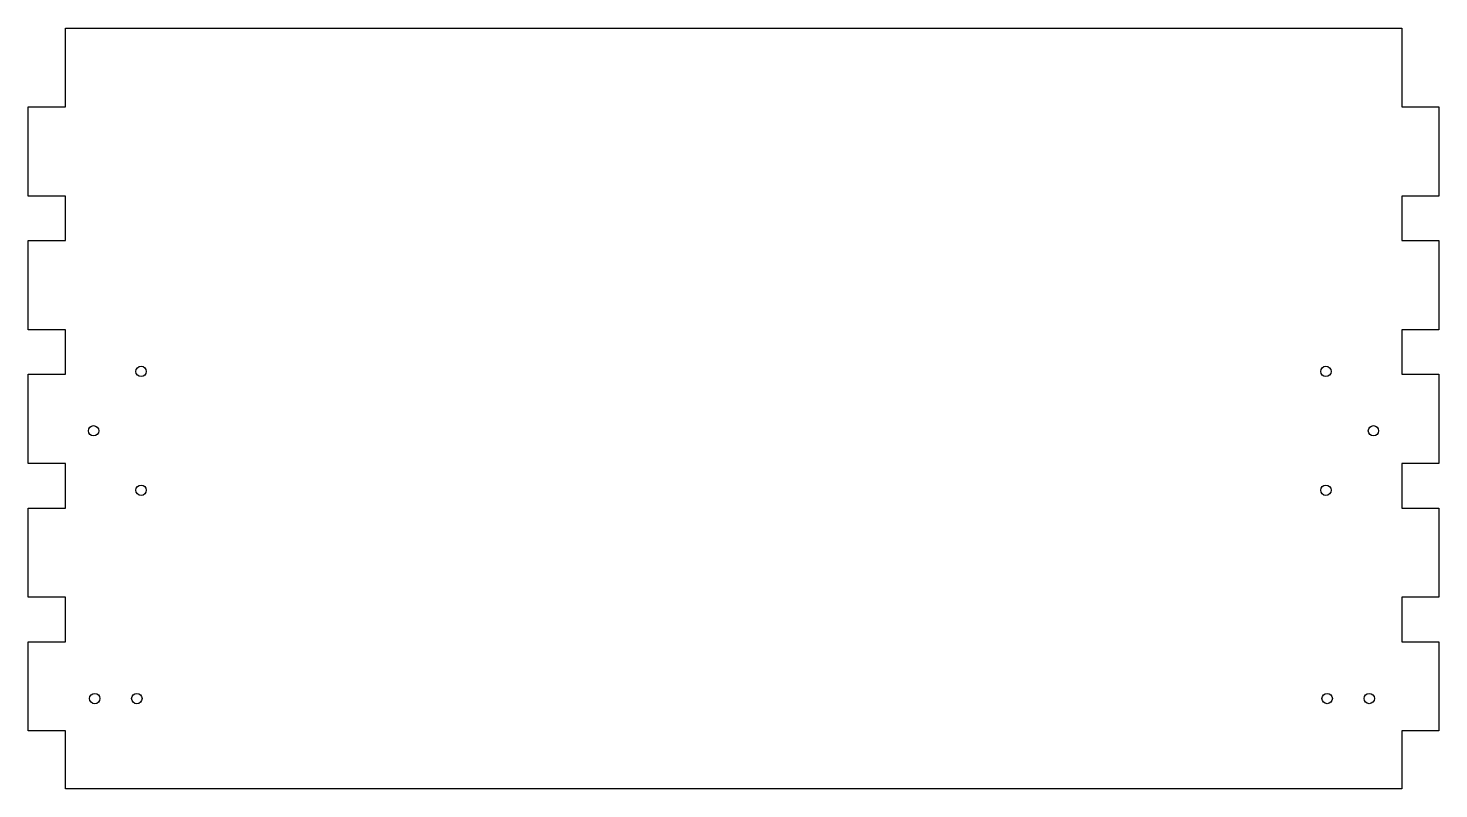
# Model space of a CAD drawing. Header units: millimetres. Extents: x -339 to 136, y -1981 to -1725.
import ezdxf

# ---------------------------------------------------------------- set-up
doc = ezdxf.new("R2010")
doc.units = ezdxf.units.MM
doc.layers.get('0').update_dxf_attribs({"linetype": 'CONTINUOUS'})

msp = doc.modelspace()

# ---------------------------------------------------------------- linework, layer by layer
msp.add_lwpolyline([(123.77, -1981.23), (-326.23, -1981.23), (-326.23, -1961.73), (-338.73, -1961.73), (-338.73, -1931.73), (-326.23, -1931.73), (-326.23, -1916.73), (-338.73, -1916.73), (-338.73, -1886.73), (-326.23, -1886.73), (-326.23, -1871.73), (-338.73, -1871.73), (-338.73, -1841.73), (-326.23, -1841.73), (-326.23, -1826.73), (-338.73, -1826.73), (-338.73, -1796.73), (-326.23, -1796.73), (-326.23, -1781.73), (-338.73, -1781.73), (-338.73, -1751.73), (-326.23, -1751.73), (-326.23, -1725.24), (123.77, -1725.24), (123.77, -1751.73), (136.27, -1751.73), (136.27, -1781.73), (123.77, -1781.73), (123.77, -1796.73), (136.27, -1796.73), (136.27, -1826.73), (123.77, -1826.73), (123.77, -1841.73), (136.27, -1841.73), (136.27, -1871.73), (123.77, -1871.73), (123.77, -1886.73), (136.27, -1886.73), (136.27, -1916.73), (123.77, -1916.73), (123.77, -1931.73), (136.27, -1931.73), (136.27, -1961.73), (123.77, -1961.73)], close=True)
for centre in [(-300.73, -1840.74), (98.27, -1840.74), (-316.73, -1860.74), (114.27, -1860.74), (-300.73, -1880.74), (98.27, -1880.74), (-316.32, -1950.88), (-302.15, -1950.88), (98.68, -1950.86), (112.85, -1950.86)]:
    msp.add_circle(centre, 1.75)

doc.saveas('drawing.dxf')
